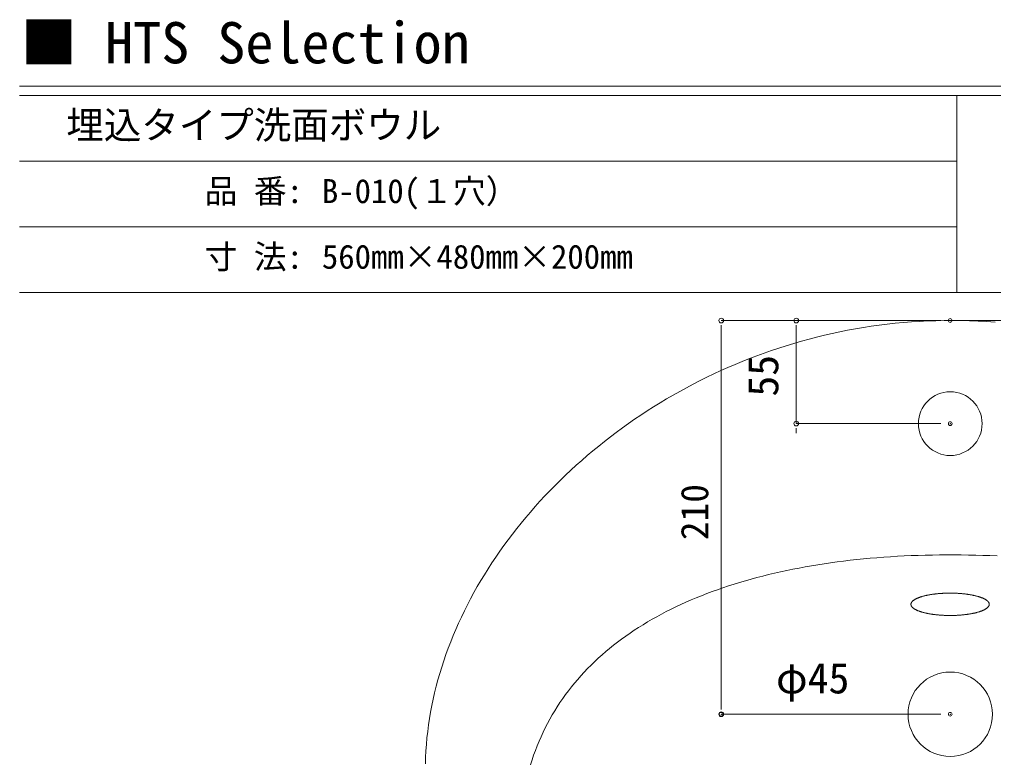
# Model space of a CAD drawing. Units: millimetres, scale not verified. Extents: x -1002 to 1010, y -687 to 676.
# Drawn here: x -1002 to -483, y 279 to 676 of the extents above; entities that cross this region are included whole.
import ezdxf
from ezdxf.enums import TextEntityAlignment as Align

# ---------------------------------------------------------------- set-up
doc = ezdxf.new("R2010")
doc.units = ezdxf.units.MM
doc.header["$LTSCALE"] = 5
doc.header["$PDMODE"] = 32
doc.header["$PDSIZE"] = 2
doc.layers.add('0-0', color=7, linetype='Continuous', lineweight=15)
doc.layers.add('F-0', color=7, linetype='Continuous', lineweight=15)
doc.styles.add('ＭＳ ゴシック', font='')
doc.styles.get('ＭＳ ゴシック').set_extended_font_data('MS Gothic')

# ---------------------------------------------------------------- blocks, each defined once
blk = doc.blocks.new('_DOT')
at = {"layer": '0-0'}
blk.add_line((-0.5, 0), (-1, 0), dxfattribs=at)
blk.add_circle((0, 0), 0.25, dxfattribs=at)
blk.add_circle((0, 0), 0.25, dxfattribs=at)
blk = doc.blocks.new('_DOT_19')
at = {"layer": '0-0'}
blk.add_line((-0.5, 0), (-1, 0), dxfattribs=at)
blk.add_circle((0, 0), 0.25, dxfattribs=at)
blk.add_circle((0, 0), 0.25, dxfattribs=at)

msp = doc.modelspace()

# ---------------------------------------------------------------- linework, layer by layer
at = {"layer": 'F-0'}
for p, q in [((1002.034, 640.036), (-1002.086, 640.036)), ((1002.034, 635.036), (-1002.086, 635.036)), ((-502.086, 635.036), (-502.086, 530.036)), ((-502.086, 600.036), (-1002.086, 600.036)), ((-502.086, 565.036), (-1002.086, 565.036)), ((1002.034, 530.036), (-1002.086, 530.036)), ((-510.632, 515.017), (-627.809, 515.017)), ((-500.632, 515.017), (-147.843, 515.017)), ((-627.809, 510.017), (-627.809, 310.017)), ((-587.809, 510.017), (-587.809, 460.017)), ((-510.632, 460.017), (-587.809, 460.017)), ((-510.632, 305.017), (-627.809, 305.017))]:
    msp.add_line(p, q, dxfattribs=at)
at = {"layer": 'F-0', "lineweight": 18}
for points in [[(-612.723, 494.698), (-608.844, 496.178), (-604.939, 497.608), (-601.007, 498.988), (-597.049, 500.318), (-593.065, 501.588), (-589.057, 502.808), (-585.024, 503.978), (-580.968, 505.088), (-576.888, 506.148), (-572.786, 507.148), (-568.662, 508.088), (-564.516, 508.978), (-560.35, 509.808), (-556.163, 510.578), (-551.956, 511.288), (-547.73, 511.938), (-543.485, 512.528), (-539.222, 513.058), (-534.942, 513.528), (-530.644, 513.928), (-526.33, 514.278), (-522.001, 514.548), (-517.655, 514.768), (-513.296, 514.918), (-508.922, 514.998), (-504.479, 515.018), (-499.879, 514.968), (-495.302, 514.848), (-490.747, 514.668), (-486.216, 514.418), (-481.709, 514.108)], [(-736.858, 404.028), (-734.474, 406.998), (-732.041, 409.938), (-729.56, 412.848), (-727.031, 415.738), (-724.455, 418.598), (-721.832, 421.428), (-719.163, 424.228), (-716.448, 426.998), (-713.688, 429.748), (-710.884, 432.458), (-708.035, 435.138), (-705.144, 437.778), (-702.209, 440.398), (-699.232, 442.978), (-696.214, 445.518), (-693.154, 448.028), (-690.054, 450.508), (-686.914, 452.948), (-683.735, 455.348), (-680.516, 457.718), (-677.259, 460.038), (-673.965, 462.328), (-670.633, 464.578), (-667.264, 466.788), (-663.86, 468.958), (-660.42, 471.088), (-656.945, 473.168), (-653.436, 475.218), (-649.892, 477.218), (-646.316, 479.168), (-642.707, 481.078), (-639.065, 482.948), (-635.392, 484.768), (-631.688, 486.538), (-627.954, 488.268), (-624.189, 489.948), (-620.396, 491.578), (-616.573, 493.158), (-612.723, 494.698)], [(-785.596, 278.488), (-785.49, 281.968), (-785.313, 285.438), (-785.067, 288.908), (-784.751, 292.368), (-784.366, 295.838), (-783.914, 299.298), (-783.394, 302.748), (-782.807, 306.198), (-782.154, 309.638), (-781.435, 313.078), (-780.651, 316.508), (-779.802, 319.928), (-778.889, 323.338), (-777.912, 326.748), (-776.872, 330.138), (-775.77, 333.528), (-774.606, 336.898), (-773.381, 340.258), (-772.094, 343.608), (-770.748, 346.948), (-769.342, 350.268), (-767.877, 353.568), (-766.353, 356.868), (-764.772, 360.148), (-763.133, 363.408), (-761.437, 366.648), (-759.685, 369.878), (-757.877, 373.088), (-756.014, 376.278), (-754.096, 379.448), (-752.125, 382.598), (-750.1, 385.728), (-748.022, 388.828), (-745.891, 391.918), (-743.709, 394.978), (-741.476, 398.018), (-739.192, 401.038), (-736.858, 404.028)], [(-551.913, 387.868), (-548.339, 388.198), (-544.741, 388.498), (-541.12, 388.778), (-537.476, 389.028), (-533.81, 389.248), (-530.122, 389.438), (-526.412, 389.598), (-522.68, 389.738), (-518.928, 389.848), (-515.154, 389.928), (-511.36, 389.988), (-507.546, 390.018), (-503.676, 390.018), (-499.782, 389.988), (-495.911, 389.928), (-492.063, 389.848), (-488.24, 389.738), (-484.44, 389.598), (-480.665, 389.438)], [(-669.461, 352.788), (-667.061, 354.238), (-664.626, 355.658), (-662.154, 357.048), (-659.647, 358.408), (-657.104, 359.738), (-654.525, 361.038), (-651.912, 362.318), (-649.265, 363.558), (-646.583, 364.778), (-643.868, 365.958), (-641.119, 367.118), (-638.337, 368.248), (-635.522, 369.348), (-632.675, 370.408), (-629.795, 371.458), (-626.884, 372.468), (-623.941, 373.448), (-620.967, 374.398), (-617.962, 375.328), (-614.927, 376.228), (-611.862, 377.098), (-608.767, 377.938), (-605.642, 378.748), (-602.488, 379.528), (-599.306, 380.278), (-596.095, 381.008), (-592.856, 381.698), (-589.589, 382.368), (-586.294, 383.008), (-582.973, 383.628), (-579.624, 384.208), (-576.25, 384.768), (-572.849, 385.288), (-569.422, 385.788), (-565.97, 386.258), (-562.493, 386.708), (-558.99, 387.118), (-555.464, 387.508), (-551.913, 387.868)], [(-729.515, 278.068), (-728.702, 280.638), (-727.839, 283.168), (-726.928, 285.678), (-725.969, 288.158), (-724.961, 290.598), (-723.907, 293.018), (-722.805, 295.398), (-721.656, 297.748), (-720.461, 300.068), (-719.219, 302.358), (-717.932, 304.628), (-716.599, 306.858), (-715.221, 309.048), (-713.798, 311.218), (-712.33, 313.358), (-710.819, 315.468), (-709.263, 317.548), (-707.664, 319.598), (-706.022, 321.608), (-704.337, 323.598), (-702.61, 325.558), (-700.84, 327.478), (-699.028, 329.378), (-697.175, 331.238), (-695.281, 333.078), (-693.346, 334.888), (-691.37, 336.658), (-689.355, 338.408), (-687.299, 340.128), (-685.204, 341.808), (-683.07, 343.468), (-680.897, 345.098), (-678.685, 346.688), (-676.435, 348.258), (-674.148, 349.798), (-671.823, 351.308), (-669.461, 352.788)]]:
    msp.add_lwpolyline(points, dxfattribs=at)
at = {"layer": 'F-0'}
for points in [[(-504.071, 369.598), (-504.411, 369.608), (-504.753, 369.618), (-505.097, 369.618), (-505.442, 369.618), (-505.788, 369.618), (-506.133, 369.618), (-506.477, 369.618), (-506.82, 369.608), (-507.162, 369.608), (-507.501, 369.598), (-507.84, 369.588), (-508.176, 369.578), (-508.511, 369.568), (-508.845, 369.548), (-509.176, 369.538), (-509.506, 369.518), (-509.834, 369.498), (-510.16, 369.478), (-510.485, 369.458), (-510.807, 369.438), (-511.128, 369.418), (-511.446, 369.388), (-511.762, 369.368), (-512.077, 369.338), (-512.389, 369.308), (-512.699, 369.278), (-513.006, 369.248), (-513.312, 369.208), (-513.615, 369.178), (-513.916, 369.138), (-514.214, 369.098), (-514.51, 369.068), (-514.803, 369.028), (-515.094, 368.978), (-515.382, 368.938), (-515.668, 368.898), (-515.951, 368.848), (-516.231, 368.808), (-516.509, 368.758)], [(-516.509, 368.758), (-516.231, 368.808), (-515.951, 368.848), (-515.668, 368.898), (-515.382, 368.938), (-515.094, 368.978), (-514.803, 369.028), (-514.51, 369.068), (-514.214, 369.098), (-513.916, 369.138), (-513.615, 369.178), (-513.312, 369.208), (-513.006, 369.248), (-512.699, 369.278), (-512.389, 369.308), (-512.077, 369.338), (-511.762, 369.368), (-511.446, 369.388), (-511.128, 369.418), (-510.807, 369.438), (-510.485, 369.458), (-510.16, 369.478), (-509.834, 369.498), (-509.506, 369.518), (-509.176, 369.538), (-508.845, 369.548), (-508.511, 369.568), (-508.176, 369.578), (-507.84, 369.588), (-507.501, 369.598), (-507.162, 369.608), (-506.82, 369.608), (-506.477, 369.618), (-506.133, 369.618), (-505.788, 369.618), (-505.442, 369.618), (-505.097, 369.618), (-504.753, 369.618), (-504.411, 369.608), (-504.071, 369.598)], [(-492.401, 368.248), (-492.65, 368.308), (-492.902, 368.368), (-493.158, 368.418), (-493.416, 368.478), (-493.678, 368.528), (-493.943, 368.588), (-494.21, 368.638), (-494.481, 368.688), (-494.754, 368.738), (-495.03, 368.778), (-495.309, 368.828), (-495.591, 368.878), (-495.875, 368.918), (-496.162, 368.958), (-496.452, 368.998), (-496.744, 369.048), (-497.039, 369.078), (-497.336, 369.118), (-497.636, 369.158), (-497.938, 369.188), (-498.242, 369.228), (-498.548, 369.258), (-498.857, 369.288), (-499.168, 369.318), (-499.482, 369.348), (-499.797, 369.378), (-500.114, 369.398), (-500.434, 369.428), (-500.755, 369.448), (-501.079, 369.468), (-501.404, 369.488), (-501.731, 369.508), (-502.06, 369.528), (-502.391, 369.548), (-502.724, 369.558), (-503.058, 369.568), (-503.394, 369.588), (-503.731, 369.588), (-504.071, 369.598)], [(-504.071, 369.598), (-503.731, 369.588), (-503.394, 369.588), (-503.058, 369.568), (-502.724, 369.558), (-502.391, 369.548), (-502.06, 369.528), (-501.731, 369.508), (-501.404, 369.488), (-501.079, 369.468), (-500.755, 369.448), (-500.434, 369.428), (-500.114, 369.398), (-499.797, 369.378), (-499.482, 369.348), (-499.168, 369.318), (-498.857, 369.288), (-498.548, 369.258), (-498.242, 369.228), (-497.938, 369.188), (-497.636, 369.158), (-497.336, 369.118), (-497.039, 369.078), (-496.744, 369.048), (-496.452, 368.998), (-496.162, 368.958), (-495.875, 368.918), (-495.591, 368.878), (-495.309, 368.828), (-495.03, 368.778), (-494.754, 368.738), (-494.481, 368.688), (-494.21, 368.638), (-493.943, 368.588), (-493.678, 368.528), (-493.416, 368.478), (-493.158, 368.418), (-492.902, 368.368), (-492.65, 368.308), (-492.401, 368.248)], [(-524.728, 366.118), (-524.86, 366.028), (-524.988, 365.948), (-525.111, 365.858), (-525.229, 365.768), (-525.343, 365.688), (-525.452, 365.598), (-525.557, 365.508), (-525.657, 365.418), (-525.751, 365.328), (-525.841, 365.238), (-525.926, 365.148), (-526.006, 365.058), (-526.082, 364.958), (-526.152, 364.868), (-526.217, 364.778), (-526.277, 364.678), (-526.331, 364.588), (-526.381, 364.488), (-526.425, 364.398), (-526.464, 364.298), (-526.498, 364.208), (-526.526, 364.108), (-526.549, 364.008), (-526.566, 363.918), (-526.578, 363.818), (-526.584, 363.718), (-526.585, 363.618), (-526.58, 363.518), (-526.57, 363.418), (-526.554, 363.328), (-526.532, 363.228), (-526.505, 363.128), (-526.473, 363.028), (-526.435, 362.938), (-526.392, 362.838), (-526.344, 362.748), (-526.291, 362.648), (-526.232, 362.558), (-526.168, 362.458)], [(-526.168, 362.458), (-526.232, 362.558), (-526.291, 362.648), (-526.344, 362.748), (-526.392, 362.838), (-526.435, 362.938), (-526.473, 363.028), (-526.505, 363.128), (-526.532, 363.228), (-526.554, 363.328), (-526.57, 363.418), (-526.58, 363.518), (-526.585, 363.618), (-526.584, 363.718), (-526.578, 363.818), (-526.566, 363.918), (-526.549, 364.008), (-526.526, 364.108), (-526.498, 364.208), (-526.464, 364.298), (-526.425, 364.398), (-526.381, 364.488), (-526.331, 364.588), (-526.277, 364.678), (-526.217, 364.778), (-526.152, 364.868), (-526.082, 364.958), (-526.006, 365.058), (-525.926, 365.148), (-525.841, 365.238), (-525.751, 365.328), (-525.657, 365.418), (-525.557, 365.508), (-525.452, 365.598), (-525.343, 365.688), (-525.229, 365.768), (-525.111, 365.858), (-524.988, 365.948), (-524.86, 366.028), (-524.728, 366.118)], [(-516.509, 368.758), (-516.784, 368.708), (-517.056, 368.658), (-517.325, 368.608), (-517.591, 368.558), (-517.854, 368.508), (-518.114, 368.448), (-518.371, 368.398), (-518.625, 368.338), (-518.876, 368.278), (-519.124, 368.218), (-519.368, 368.158), (-519.609, 368.098), (-519.847, 368.038), (-520.082, 367.978), (-520.313, 367.918), (-520.54, 367.848), (-520.764, 367.788), (-520.985, 367.718), (-521.202, 367.648), (-521.416, 367.578), (-521.626, 367.508), (-521.832, 367.438), (-522.034, 367.368), (-522.233, 367.298), (-522.427, 367.228), (-522.618, 367.148), (-522.805, 367.078), (-522.988, 366.998), (-523.167, 366.928), (-523.342, 366.848), (-523.513, 366.768), (-523.68, 366.688), (-523.843, 366.608), (-524.001, 366.528), (-524.155, 366.448), (-524.305, 366.368), (-524.45, 366.278), (-524.591, 366.198), (-524.728, 366.118)], [(-524.728, 366.118), (-524.591, 366.198), (-524.45, 366.278), (-524.305, 366.368), (-524.155, 366.448), (-524.001, 366.528), (-523.843, 366.608), (-523.68, 366.688), (-523.513, 366.768), (-523.342, 366.848), (-523.167, 366.928), (-522.988, 366.998), (-522.805, 367.078), (-522.618, 367.148), (-522.427, 367.228), (-522.233, 367.298), (-522.034, 367.368), (-521.832, 367.438), (-521.626, 367.508), (-521.416, 367.578), (-521.202, 367.648), (-520.985, 367.718), (-520.764, 367.788), (-520.54, 367.848), (-520.313, 367.918), (-520.082, 367.978), (-519.847, 368.038), (-519.609, 368.098), (-519.368, 368.158), (-519.124, 368.218), (-518.876, 368.278), (-518.625, 368.338), (-518.371, 368.398), (-518.114, 368.448), (-517.854, 368.508), (-517.591, 368.558), (-517.325, 368.608), (-517.056, 368.658), (-516.784, 368.708), (-516.509, 368.758)], [(-485.603, 365.278), (-485.696, 365.368), (-485.793, 365.458), (-485.895, 365.548), (-486.002, 365.638), (-486.113, 365.728), (-486.23, 365.818), (-486.35, 365.898), (-486.476, 365.988), (-486.606, 366.068), (-486.74, 366.158), (-486.879, 366.238), (-487.022, 366.328), (-487.17, 366.408), (-487.322, 366.488), (-487.478, 366.568), (-487.639, 366.648), (-487.803, 366.728), (-487.972, 366.808), (-488.145, 366.888), (-488.322, 366.958), (-488.503, 367.038), (-488.688, 367.108), (-488.877, 367.188), (-489.07, 367.258), (-489.267, 367.338), (-489.467, 367.408), (-489.671, 367.478), (-489.879, 367.548), (-490.091, 367.618), (-490.306, 367.688), (-490.525, 367.748), (-490.748, 367.818), (-490.974, 367.878), (-491.203, 367.948), (-491.436, 368.008), (-491.672, 368.068), (-491.912, 368.128), (-492.155, 368.188), (-492.401, 368.248)], [(-492.401, 368.248), (-492.155, 368.188), (-491.912, 368.128), (-491.672, 368.068), (-491.436, 368.008), (-491.203, 367.948), (-490.974, 367.878), (-490.748, 367.818), (-490.525, 367.748), (-490.306, 367.688), (-490.091, 367.618), (-489.879, 367.548), (-489.671, 367.478), (-489.467, 367.408), (-489.267, 367.338), (-489.07, 367.258), (-488.877, 367.188), (-488.688, 367.108), (-488.503, 367.038), (-488.322, 366.958), (-488.145, 366.888), (-487.972, 366.808), (-487.803, 366.728), (-487.639, 366.648), (-487.478, 366.568), (-487.322, 366.488), (-487.17, 366.408), (-487.022, 366.328), (-486.879, 366.238), (-486.74, 366.158), (-486.606, 366.068), (-486.476, 365.988), (-486.35, 365.898), (-486.23, 365.818), (-486.113, 365.728), (-486.002, 365.638), (-485.895, 365.548), (-485.793, 365.458), (-485.696, 365.368), (-485.603, 365.278)], [(-486.085, 361.598), (-485.975, 361.688), (-485.869, 361.778), (-485.768, 361.868), (-485.672, 361.958), (-485.581, 362.048), (-485.495, 362.138), (-485.413, 362.228), (-485.337, 362.318), (-485.266, 362.418), (-485.199, 362.508), (-485.138, 362.608), (-485.082, 362.698), (-485.031, 362.788), (-484.986, 362.888), (-484.946, 362.988), (-484.911, 363.078), (-484.881, 363.178), (-484.857, 363.278), (-484.838, 363.368), (-484.825, 363.468), (-484.817, 363.568), (-484.815, 363.668), (-484.819, 363.768), (-484.828, 363.868), (-484.842, 363.958), (-484.862, 364.058), (-484.888, 364.158), (-484.919, 364.248), (-484.955, 364.348), (-484.997, 364.448), (-485.044, 364.538), (-485.096, 364.638), (-485.153, 364.728), (-485.216, 364.818), (-485.283, 364.918), (-485.356, 365.008), (-485.433, 365.098), (-485.516, 365.188), (-485.603, 365.278)], [(-485.603, 365.278), (-485.516, 365.188), (-485.433, 365.098), (-485.356, 365.008), (-485.283, 364.918), (-485.216, 364.818), (-485.153, 364.728), (-485.096, 364.638), (-485.044, 364.538), (-484.997, 364.448), (-484.955, 364.348), (-484.919, 364.248), (-484.888, 364.158), (-484.862, 364.058), (-484.842, 363.958), (-484.828, 363.868), (-484.819, 363.768), (-484.815, 363.668), (-484.817, 363.568), (-484.825, 363.468), (-484.838, 363.368), (-484.857, 363.278), (-484.881, 363.178), (-484.911, 363.078), (-484.946, 362.988), (-484.986, 362.888), (-485.031, 362.788), (-485.082, 362.698), (-485.138, 362.608), (-485.199, 362.508), (-485.266, 362.418), (-485.337, 362.318), (-485.413, 362.228), (-485.495, 362.138), (-485.581, 362.048), (-485.672, 361.958), (-485.768, 361.868), (-485.869, 361.778), (-485.975, 361.688), (-486.085, 361.598)], [(-526.168, 362.458), (-526.1, 362.368), (-526.026, 362.278), (-525.947, 362.188), (-525.863, 362.098), (-525.774, 361.998), (-525.681, 361.908), (-525.582, 361.818), (-525.479, 361.738), (-525.371, 361.648), (-525.258, 361.558), (-525.141, 361.468), (-525.019, 361.388), (-524.893, 361.298), (-524.762, 361.208), (-524.626, 361.128), (-524.486, 361.048), (-524.342, 360.958), (-524.193, 360.878), (-524.04, 360.798), (-523.883, 360.718), (-523.721, 360.638), (-523.555, 360.558), (-523.385, 360.478), (-523.211, 360.398), (-523.033, 360.328), (-522.851, 360.248), (-522.665, 360.178), (-522.475, 360.098), (-522.282, 360.028), (-522.084, 359.958), (-521.883, 359.878), (-521.677, 359.808), (-521.469, 359.738), (-521.256, 359.678), (-521.04, 359.608), (-520.82, 359.538), (-520.597, 359.478), (-520.37, 359.408), (-520.14, 359.348)], [(-520.14, 359.348), (-520.37, 359.408), (-520.597, 359.478), (-520.82, 359.538), (-521.04, 359.608), (-521.256, 359.678), (-521.469, 359.738), (-521.677, 359.808), (-521.883, 359.878), (-522.084, 359.958), (-522.282, 360.028), (-522.475, 360.098), (-522.665, 360.178), (-522.851, 360.248), (-523.033, 360.328), (-523.211, 360.398), (-523.385, 360.478), (-523.555, 360.558), (-523.721, 360.638), (-523.883, 360.718), (-524.04, 360.798), (-524.193, 360.878), (-524.342, 360.958), (-524.486, 361.048), (-524.626, 361.128), (-524.762, 361.208), (-524.893, 361.298), (-525.019, 361.388), (-525.141, 361.468), (-525.258, 361.558), (-525.371, 361.648), (-525.479, 361.738), (-525.582, 361.818), (-525.681, 361.908), (-525.774, 361.998), (-525.863, 362.098), (-525.947, 362.188), (-526.026, 362.278), (-526.1, 362.368), (-526.168, 362.458)], [(-520.14, 359.348), (-519.906, 359.278), (-519.669, 359.218), (-519.429, 359.158), (-519.185, 359.098), (-518.938, 359.038), (-518.688, 358.988), (-518.435, 358.928), (-518.179, 358.868), (-517.919, 358.818), (-517.657, 358.768), (-517.391, 358.708), (-517.123, 358.658), (-516.852, 358.608), (-516.578, 358.558), (-516.301, 358.518), (-516.021, 358.468), (-515.739, 358.428), (-515.454, 358.378), (-515.167, 358.338), (-514.876, 358.298), (-514.584, 358.258), (-514.288, 358.218), (-513.991, 358.178), (-513.69, 358.138), (-513.388, 358.108), (-513.083, 358.078), (-512.776, 358.038), (-512.467, 358.008), (-512.155, 357.978), (-511.841, 357.958), (-511.525, 357.928), (-511.207, 357.898), (-510.888, 357.878), (-510.566, 357.858), (-510.242, 357.828), (-509.916, 357.818), (-509.588, 357.798), (-509.259, 357.778), (-508.928, 357.758)], [(-508.928, 357.758), (-509.259, 357.778), (-509.588, 357.798), (-509.916, 357.818), (-510.242, 357.828), (-510.566, 357.858), (-510.888, 357.878), (-511.207, 357.898), (-511.525, 357.928), (-511.841, 357.958), (-512.155, 357.978), (-512.467, 358.008), (-512.776, 358.038), (-513.083, 358.078), (-513.388, 358.108), (-513.69, 358.138), (-513.991, 358.178), (-514.288, 358.218), (-514.584, 358.258), (-514.876, 358.298), (-515.167, 358.338), (-515.454, 358.378), (-515.739, 358.428), (-516.021, 358.468), (-516.301, 358.518), (-516.578, 358.558), (-516.852, 358.608), (-517.123, 358.658), (-517.391, 358.708), (-517.657, 358.768), (-517.919, 358.818), (-518.179, 358.868), (-518.435, 358.928), (-518.688, 358.988), (-518.938, 359.038), (-519.185, 359.098), (-519.429, 359.158), (-519.669, 359.218), (-519.906, 359.278), (-520.14, 359.348)], [(-505.701, 357.688), (-505.355, 357.688), (-505.011, 357.698), (-504.668, 357.698), (-504.326, 357.708), (-503.986, 357.708), (-503.647, 357.718), (-503.31, 357.728), (-502.974, 357.738), (-502.64, 357.758), (-502.308, 357.768), (-501.978, 357.788), (-501.649, 357.808), (-501.323, 357.818), (-500.998, 357.848), (-500.675, 357.868), (-500.354, 357.888), (-500.035, 357.918), (-499.718, 357.938), (-499.403, 357.968), (-499.09, 357.998), (-498.78, 358.028), (-498.472, 358.058), (-498.166, 358.088), (-497.862, 358.128), (-497.56, 358.158), (-497.261, 358.198), (-496.965, 358.238), (-496.671, 358.278), (-496.379, 358.318), (-496.09, 358.358), (-495.804, 358.398), (-495.52, 358.448), (-495.239, 358.488), (-494.961, 358.538), (-494.686, 358.588), (-494.413, 358.638), (-494.143, 358.688), (-493.876, 358.738), (-493.612, 358.788)], [(-493.612, 358.788), (-493.876, 358.738), (-494.143, 358.688), (-494.413, 358.638), (-494.686, 358.588), (-494.961, 358.538), (-495.239, 358.488), (-495.52, 358.448), (-495.804, 358.398), (-496.09, 358.358), (-496.379, 358.318), (-496.671, 358.278), (-496.965, 358.238), (-497.261, 358.198), (-497.56, 358.158), (-497.862, 358.128), (-498.166, 358.088), (-498.472, 358.058), (-498.78, 358.028), (-499.09, 357.998), (-499.403, 357.968), (-499.718, 357.938), (-500.035, 357.918), (-500.354, 357.888), (-500.675, 357.868), (-500.998, 357.848), (-501.323, 357.818), (-501.649, 357.808), (-501.978, 357.788), (-502.308, 357.768), (-502.64, 357.758), (-502.974, 357.738), (-503.31, 357.728), (-503.647, 357.718), (-503.986, 357.708), (-504.326, 357.708), (-504.668, 357.698), (-505.011, 357.698), (-505.355, 357.688), (-505.701, 357.688)], [(-493.612, 358.788), (-493.352, 358.848), (-493.094, 358.898), (-492.839, 358.958), (-492.587, 359.008), (-492.339, 359.068), (-492.094, 359.128), (-491.851, 359.188), (-491.613, 359.248), (-491.377, 359.318), (-491.145, 359.378), (-490.917, 359.438), (-490.692, 359.508), (-490.47, 359.568), (-490.252, 359.638), (-490.038, 359.708), (-489.827, 359.778), (-489.62, 359.848), (-489.417, 359.918), (-489.217, 359.988), (-489.021, 360.068), (-488.83, 360.138), (-488.642, 360.208), (-488.458, 360.288), (-488.278, 360.368), (-488.102, 360.438), (-487.93, 360.518), (-487.762, 360.598), (-487.598, 360.678), (-487.439, 360.758), (-487.283, 360.838), (-487.133, 360.918), (-486.986, 360.998), (-486.844, 361.088), (-486.706, 361.168), (-486.573, 361.258), (-486.444, 361.338), (-486.32, 361.428), (-486.2, 361.518), (-486.085, 361.598)], [(-486.085, 361.598), (-486.2, 361.518), (-486.32, 361.428), (-486.444, 361.338), (-486.573, 361.258), (-486.706, 361.168), (-486.844, 361.088), (-486.986, 360.998), (-487.133, 360.918), (-487.283, 360.838), (-487.439, 360.758), (-487.598, 360.678), (-487.762, 360.598), (-487.93, 360.518), (-488.102, 360.438), (-488.278, 360.368), (-488.458, 360.288), (-488.642, 360.208), (-488.83, 360.138), (-489.021, 360.068), (-489.217, 359.988), (-489.417, 359.918), (-489.62, 359.848), (-489.827, 359.778), (-490.038, 359.708), (-490.252, 359.638), (-490.47, 359.568), (-490.692, 359.508), (-490.917, 359.438), (-491.145, 359.378), (-491.377, 359.318), (-491.613, 359.248), (-491.851, 359.188), (-492.094, 359.128), (-492.339, 359.068), (-492.587, 359.008), (-492.839, 358.958), (-493.094, 358.898), (-493.352, 358.848), (-493.612, 358.788)]]:
    msp.add_lwpolyline(points, dxfattribs=at)
msp.add_lwpolyline([(-508.928, 357.758), (-508.595, 357.748), (-508.26, 357.738), (-507.924, 357.728), (-507.586, 357.718), (-507.247, 357.708), (-506.906, 357.698), (-506.563, 357.698), (-506.22, 357.698), (-505.874, 357.688), (-506.22, 357.698), (-506.563, 357.698), (-506.906, 357.698), (-507.247, 357.708), (-507.586, 357.718), (-507.924, 357.728), (-508.26, 357.738), (-508.595, 357.748)], close=True, dxfattribs=at)
for centre, radius in [((-505.632, 460.017), 17), ((-505.632, 305.017), 22.5)]:
    msp.add_circle(centre, radius, dxfattribs=at)
for p in [(-505.632, 515.017), (-505.632, 515.017), (-505.632, 515.017), (-505.632, 515.017), (-505.632, 460.017), (-627.809, 305.017), (-505.632, 305.017)]:
    msp.add_point(p, dxfattribs=at)

# ---------------------------------------------------------------- block references
at = {"layer": 'F-0', "xscale": 5, "yscale": 5}
for name, p, rotation in [('_DOT', (-627.809, 515.017), 90), ('_DOT_19', (-587.809, 515.017), 90), ('_DOT_19', (-587.809, 460.017), 90), ('_DOT', (-627.809, 305.017), 270)]:
    msp.add_blockref(name, p, dxfattribs=dict(at, rotation=rotation))

# ---------------------------------------------------------------- texts
at = {"layer": 'F-0', "style": 'ＭＳ ゴシック'}
for s, height, p in [('■ HTS Selection', 21.99, (-1001.367, 645.583)), ('埋込タイプ洗面ボウル', 14.66, (-977.086, 607.536)), ('B-010(１穴）', 12.83, (-840.774, 573.786)), ('品 番:', 12.83, (-903.336, 573.786)), ('寸 法:', 12.83, (-903.336, 538.786)), ('560mm×480mm×200mm', 12.83, (-840.774, 538.786)), ('φ45', 16.35, (-598.578, 311.209))]:
    msp.add_text(s, height=height, dxfattribs=at).set_placement(p, align=Align.BOTTOM_LEFT)
for s, height, p in [('55', 16.35, (-592.423, 474.422)), ('210', 14.66, (-630.309, 397.866))]:
    msp.add_text(s, height=height, rotation=90, dxfattribs=at).set_placement(p, align=Align.BOTTOM_LEFT)

doc.saveas('drawing.dxf')
